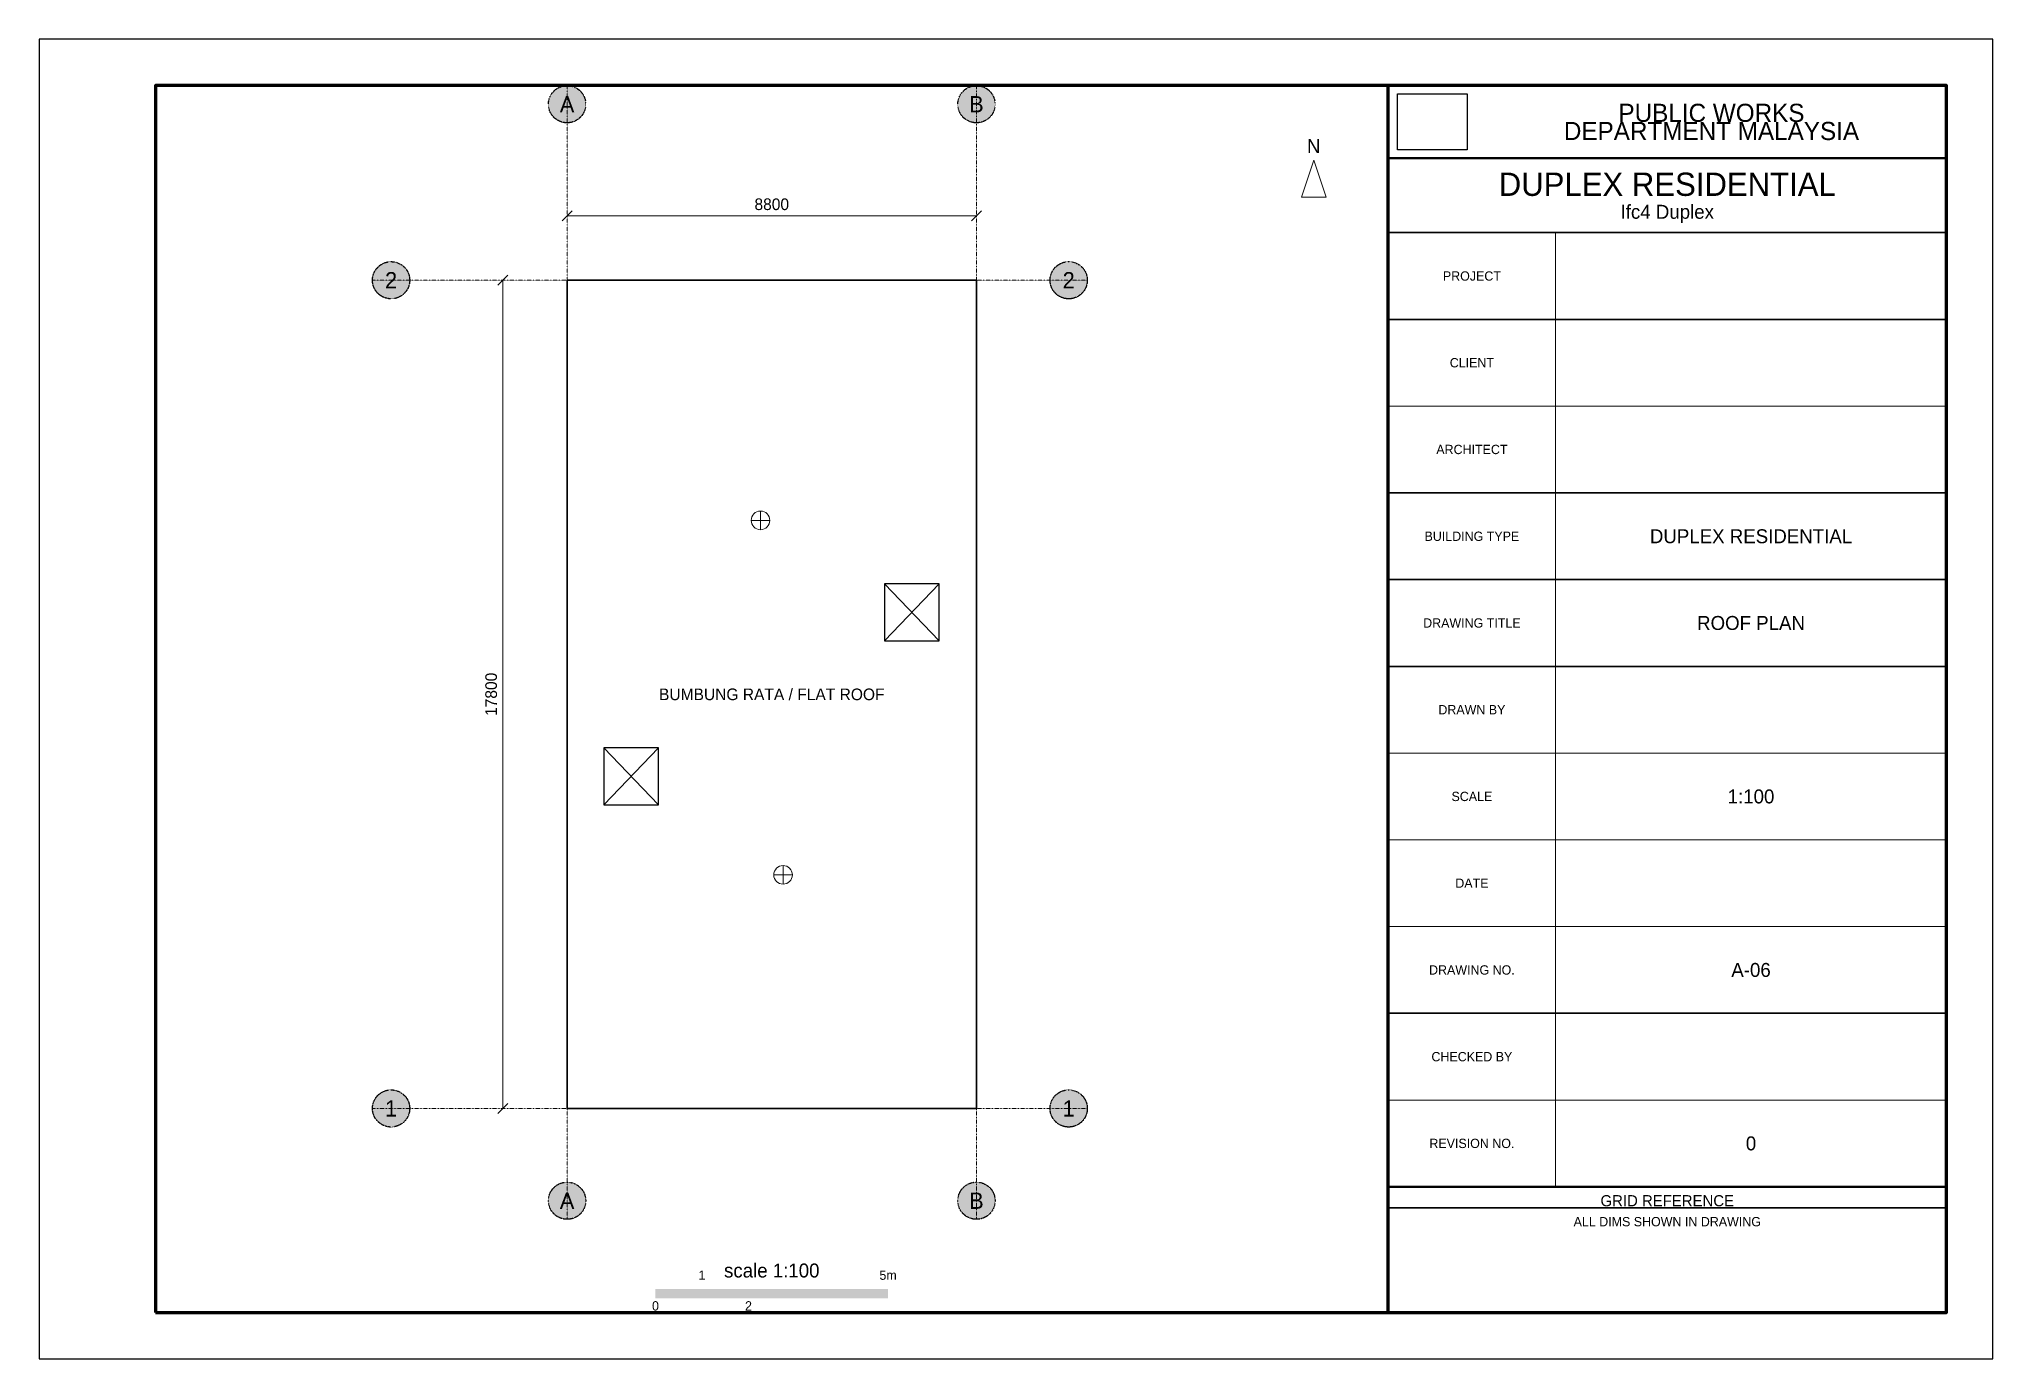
# Model space of a CAD drawing. Header units: millimetres. Extents: x -11350 to 30650, y -23183 to 5183.
import ezdxf
from ezdxf.enums import TextEntityAlignment as Align

# ---------------------------------------------------------------- set-up
doc = ezdxf.new("R2010")
doc.units = ezdxf.units.MM
doc.linetypes.add('DASHDOT', pattern=[0.8, 0.4, -0.2, 0, -0.2])
for name, color, linetype in [('A-ANNO-DIMS', 7, 'Continuous'), ('A-ANNO-TEXT', 7, 'Continuous'), ('A-GLAZ', 5, 'Continuous'), ('A-GRID', 8, 'DASHDOT'), ('A-ROOF', 7, 'Continuous'), ('A-TTLB', 7, 'Continuous')]:
    doc.layers.add(name, color=color, linetype=linetype)
picture_1 = doc.add_image_def('image1.png', size_in_pixel=(890, 652))

msp = doc.modelspace()

# ---------------------------------------------------------------- hatches: boundary and pattern name
at = {"layer": 'A-GRID'}
h = msp.add_hatch(color=7, dxfattribs=at)
h.dxf.hatch_style = 1
h.paths.add_polyline_path([(400, 3783), (394, 3852), (376, 3920), (346, 3983), (306, 4040), (257, 4089), (200, 4129), (137, 4159), (69, 4177), (0, 4183), (-69, 4177), (-137, 4159), (-200, 4129), (-257, 4089), (-306, 4040), (-346, 3983), (-376, 3920), (-394, 3852), (-400, 3783), (-394, 3714), (-376, 3646), (-346, 3583), (-306, 3526), (-257, 3477), (-200, 3437), (-137, 3407), (-69, 3389), (0, 3383), (69, 3389), (137, 3407), (200, 3437), (257, 3477), (306, 3526), (346, 3583), (376, 3646), (394, 3714)])
h = msp.add_hatch(color=7, dxfattribs=at)
h.dxf.hatch_style = 1
h.paths.add_polyline_path([(9200, 3783), (9194, 3852), (9176, 3920), (9146, 3983), (9106, 4040), (9057, 4089), (9000, 4129), (8937, 4159), (8869, 4177), (8800, 4183), (8731, 4177), (8663, 4159), (8600, 4129), (8543, 4089), (8494, 4040), (8454, 3983), (8424, 3920), (8406, 3852), (8400, 3783), (8406, 3714), (8424, 3646), (8454, 3583), (8494, 3526), (8543, 3477), (8600, 3437), (8663, 3407), (8731, 3389), (8800, 3383), (8869, 3389), (8937, 3407), (9000, 3437), (9057, 3477), (9106, 3526), (9146, 3583), (9176, 3646), (9194, 3714)])
h = msp.add_hatch(color=7, dxfattribs=at)
h.dxf.hatch_style = 1
h.paths.add_polyline_path([(-3383, 0), (-3389, 69), (-3407, 137), (-3437, 200), (-3477, 257), (-3526, 306), (-3583, 346), (-3646, 376), (-3714, 394), (-3783, 400), (-3852, 394), (-3920, 376), (-3983, 346), (-4040, 306), (-4089, 257), (-4129, 200), (-4159, 137), (-4177, 69), (-4183, 0), (-4177, -69), (-4159, -137), (-4129, -200), (-4089, -257), (-4040, -306), (-3983, -346), (-3920, -376), (-3852, -394), (-3783, -400), (-3714, -394), (-3646, -376), (-3583, -346), (-3526, -306), (-3477, -257), (-3437, -200), (-3407, -137), (-3389, -69)])
h = msp.add_hatch(color=7, dxfattribs=at)
h.dxf.hatch_style = 1
h.paths.add_polyline_path([(11183, 0), (11177, 69), (11159, 137), (11129, 200), (11089, 257), (11040, 306), (10983, 346), (10920, 376), (10852, 394), (10783, 400), (10714, 394), (10646, 376), (10583, 346), (10526, 306), (10477, 257), (10437, 200), (10407, 137), (10389, 69), (10383, 0), (10389, -69), (10407, -137), (10437, -200), (10477, -257), (10526, -306), (10583, -346), (10646, -376), (10714, -394), (10783, -400), (10852, -394), (10920, -376), (10983, -346), (11040, -306), (11089, -257), (11129, -200), (11159, -137), (11177, -69)])
h = msp.add_hatch(color=7, dxfattribs=at)
h.dxf.hatch_style = 1
h.paths.add_polyline_path([(-3383, -17800), (-3389, -17731), (-3407, -17663), (-3437, -17600), (-3477, -17543), (-3526, -17494), (-3583, -17454), (-3646, -17424), (-3714, -17406), (-3783, -17400), (-3852, -17406), (-3920, -17424), (-3983, -17454), (-4040, -17494), (-4089, -17543), (-4129, -17600), (-4159, -17663), (-4177, -17731), (-4183, -17800), (-4177, -17869), (-4159, -17937), (-4129, -18000), (-4089, -18057), (-4040, -18106), (-3983, -18146), (-3920, -18176), (-3852, -18194), (-3783, -18200), (-3714, -18194), (-3646, -18176), (-3583, -18146), (-3526, -18106), (-3477, -18057), (-3437, -18000), (-3407, -17937), (-3389, -17869)])
h = msp.add_hatch(color=7, dxfattribs=at)
h.dxf.hatch_style = 1
h.paths.add_polyline_path([(11183, -17800), (11177, -17731), (11159, -17663), (11129, -17600), (11089, -17543), (11040, -17494), (10983, -17454), (10920, -17424), (10852, -17406), (10783, -17400), (10714, -17406), (10646, -17424), (10583, -17454), (10526, -17494), (10477, -17543), (10437, -17600), (10407, -17663), (10389, -17731), (10383, -17800), (10389, -17869), (10407, -17937), (10437, -18000), (10477, -18057), (10526, -18106), (10583, -18146), (10646, -18176), (10714, -18194), (10783, -18200), (10852, -18194), (10920, -18176), (10983, -18146), (11040, -18106), (11089, -18057), (11129, -18000), (11159, -17937), (11177, -17869)])
h = msp.add_hatch(color=7, dxfattribs=at)
h.dxf.hatch_style = 1
h.paths.add_polyline_path([(400, -19783), (394, -19714), (376, -19646), (346, -19583), (306, -19526), (257, -19477), (200, -19437), (137, -19407), (69, -19389), (0, -19383), (-69, -19389), (-137, -19407), (-200, -19437), (-257, -19477), (-306, -19526), (-346, -19583), (-376, -19646), (-394, -19714), (-400, -19783), (-394, -19852), (-376, -19920), (-346, -19983), (-306, -20040), (-257, -20089), (-200, -20129), (-137, -20159), (-69, -20177), (0, -20183), (69, -20177), (137, -20159), (200, -20129), (257, -20089), (306, -20040), (346, -19983), (376, -19920), (394, -19852)])
h = msp.add_hatch(color=7, dxfattribs=at)
h.dxf.hatch_style = 1
h.paths.add_polyline_path([(9200, -19783), (9194, -19714), (9176, -19646), (9146, -19583), (9106, -19526), (9057, -19477), (9000, -19437), (8937, -19407), (8869, -19389), (8800, -19383), (8731, -19389), (8663, -19407), (8600, -19437), (8543, -19477), (8494, -19526), (8454, -19583), (8424, -19646), (8406, -19714), (8400, -19783), (8406, -19852), (8424, -19920), (8454, -19983), (8494, -20040), (8543, -20089), (8600, -20129), (8663, -20159), (8731, -20177), (8800, -20183), (8869, -20177), (8937, -20159), (9000, -20129), (9057, -20089), (9106, -20040), (9146, -19983), (9176, -19920), (9194, -19852)])

# ---------------------------------------------------------------- linework, layer by layer
at = {"color": 7}
msp.add_lwpolyline([(-11350, -23183), (30650, -23183), (30650, 5183), (-11350, 5183)], close=True, dxfattribs=at)
at = {"layer": 'A-ANNO-DIMS', "lineweight": 18}
for p, q in [((-106, 1277), (106, 1489)), ((0, 1383), (8800, 1383)), ((8694, 1277), (8906, 1489)), ((-1489, -106), (-1277, 106)), ((-1383, -17800), (-1383, 0)), ((4157, -5361), (4157, -4961)), ((3957, -5161), (4357, -5161)), ((4643, -12980), (4643, -12580)), ((4443, -12780), (4843, -12780)), ((-1489, -17906), (-1277, -17694))]:
    msp.add_line(p, q, dxfattribs=at)
for centre in [(4157, -5161), (4643, -12780)]:
    msp.add_circle(centre, 200, dxfattribs=at)
at = {"layer": 'A-ANNO-DIMS', "color": 7}
for points in [[(1900, -21883), (2900, -21883), (1900, -21683), (2900, -21683)], [(3900, -21883), (6900, -21883), (3900, -21683), (6900, -21683)]]:
    msp.add_solid(points, dxfattribs=at)
at = {"layer": 'A-ANNO-DIMS', "color": 0}
msp.add_solid([(2900, -21883), (3900, -21883), (2900, -21683), (3900, -21683)], dxfattribs=at)
at = {"layer": 'A-ANNO-TEXT', "lineweight": 18}
msp.add_lwpolyline([(16050, 2583), (15786, 1783), (16314, 1783)], close=True, dxfattribs=at)
at = {"layer": 'A-GLAZ', "lineweight": 25}
for p, q in [((6823, -7747), (7995, -6523)), ((7995, -7747), (6823, -6523)), ((790, -11277), (1962, -10053)), ((1962, -11277), (790, -10053))]:
    msp.add_line(p, q, dxfattribs=at)
for points in [[(6823, -7747), (7995, -7747), (7995, -6523), (6823, -6523)], [(790, -11277), (1962, -11277), (1962, -10053), (790, -10053)]]:
    msp.add_lwpolyline(points, close=True, dxfattribs=at)
at = {"layer": 'A-GRID', "lineweight": 18}
for p, q in [((0, -20183), (0, 4183)), ((8800, -20183), (8800, 4183)), ((-4183, 0), (11183, 0)), ((-4183, -17800), (11183, -17800))]:
    msp.add_line(p, q, dxfattribs=at)
msp.add_lwpolyline([(0, -17800), (8800, -17800), (8800, 0), (0, 0)], close=True, dxfattribs=at)
at = {"layer": 'A-GRID', "lineweight": 25}
for centre in [(0, 3783), (8800, 3783), (-3783, 0), (10783, 0), (-3783, -17800), (10783, -17800), (0, -19783), (8800, -19783)]:
    msp.add_circle(centre, 400, dxfattribs=at)
at = {"layer": 'A-ROOF', "lineweight": 35}
msp.add_lwpolyline([(0, -17800), (8800, -17800), (8800, 0), (0, 0)], close=True, dxfattribs=at)
at = {"layer": 'A-TTLB', "lineweight": 70}
msp.add_line((17650, -22183), (17650, 4183), dxfattribs=at)
at = {"layer": 'A-TTLB', "lineweight": 50}
for p, q in [((17650, 2623), (29650, 2623)), ((17650, -19483), (29650, -19483))]:
    msp.add_line(p, q, dxfattribs=at)
at = {"layer": 'A-TTLB', "lineweight": 35}
for p, q in [((17650, 1023), (29650, 1023)), ((17650, -841), (29650, -841)), ((17650, -4570), (29650, -4570)), ((17650, -6434), (29650, -6434)), ((17650, -8298), (29650, -8298)), ((17650, -15755), (29650, -15755)), ((17650, -19933), (29650, -19933))]:
    msp.add_line(p, q, dxfattribs=at)
at = {"layer": 'A-TTLB', "lineweight": 18}
for p, q in [((21250, -841), (21250, 1023)), ((21250, -2705), (21250, -841)), ((17650, -2705), (29650, -2705)), ((21250, -4570), (21250, -2705)), ((21250, -6434), (21250, -4570)), ((21250, -8298), (21250, -6434)), ((21250, -10162), (21250, -8298)), ((17650, -10162), (29650, -10162)), ((21250, -12026), (21250, -10162)), ((17650, -12026), (29650, -12026)), ((21250, -13890), (21250, -12026)), ((17650, -13890), (29650, -13890)), ((21250, -15755), (21250, -13890)), ((21250, -17619), (21250, -15755)), ((17650, -17619), (29650, -17619)), ((21250, -19483), (21250, -17619)), ((17650, -19483), (29650, -19483))]:
    msp.add_line(p, q, dxfattribs=at)
at = {"layer": 'A-TTLB', "lineweight": 70}
msp.add_lwpolyline([(-8850, -22183), (29650, -22183), (29650, 4183), (-8850, 4183)], close=True, dxfattribs=at)

# ---------------------------------------------------------------- texts
at = {"layer": 'A-ANNO-DIMS'}
for s, height, p in [('8800', 250, (4400, 1633)), ('1', 200, (2900, -21383)), ('5m', 200, (6900, -21383)), ('0', 200, (1900, -22043)), ('2', 200, (3900, -22043))]:
    msp.add_text(s, height=height, dxfattribs=at).set_placement(p, align=Align.MIDDLE_CENTER)
msp.add_text('17800', height=250, rotation=90, dxfattribs=at).set_placement((-1633, -8900), align=Align.MIDDLE_CENTER)
at = {"layer": 'A-ANNO-TEXT'}
for s, height, p in [('A', 350, (0, 3783)), ('B', 350, (8800, 3783)), ('N', 300, (16050, 2883)), ('2', 350, (-3783, 0)), ('2', 350, (10783, 0)), ('BUMBUNG RATA / FLAT ROOF', 250, (4400, -8900)), ('1', 350, (-3783, -17800)), ('1', 350, (10783, -17800)), ('A', 350, (0, -19783)), ('B', 350, (8800, -19783))]:
    msp.add_text(s, height=height, dxfattribs=at).set_placement(p, align=Align.MIDDLE_CENTER)
at = {"layer": 'A-ANNO-TEXT', "color": 8}
msp.add_text('scale 1:100', height=300, dxfattribs=at).set_placement((4400, -21283), align=Align.MIDDLE_CENTER)
at = {"layer": 'A-TTLB'}
for s, height, p in [('PUBLIC WORKS', 390, (24600, 3598)), ('DEPARTMENT MALAYSIA', 390, (24600, 3208)), ('DUPLEX RESIDENTIAL', 500, (23650, 2063)), ('Ifc4 Duplex', 300, (23650, 1471)), ('PROJECT', 200, (19450, 91)), ('CLIENT', 200, (19450, -1773)), ('ARCHITECT', 200, (19450, -3637)), ('BUILDING TYPE', 200, (19450, -5502)), ('DUPLEX RESIDENTIAL', 300, (25450, -5502)), ('DRAWING TITLE', 200, (19450, -7366)), ('ROOF PLAN', 300, (25450, -7366)), ('DRAWN BY', 200, (19450, -9230)), ('SCALE', 200, (19450, -11094)), ('1:100', 300, (25450, -11094)), ('DATE', 200, (19450, -12958)), ('A-06', 300, (25450, -14823)), ('DRAWING NO.', 200, (19450, -14823)), ('CHECKED BY', 200, (19450, -16687)), ('REVISION NO.', 200, (19450, -18551)), ('0', 300, (25450, -18551)), ('GRID REFERENCE', 240, (23650, -19783)), ('ALL DIMS SHOWN IN DRAWING', 200, (23650, -20233))]:
    msp.add_text(s, height=height, dxfattribs=at).set_placement(p, align=Align.MIDDLE_CENTER)

# ---------------------------------------------------------------- pictures from other files: only their frames are drawn
image = msp.add_image(picture_1, insert=(17850, 2803), size_in_units=(1500, 1200), dxfattribs=at)

doc.saveas('drawing.dxf')
